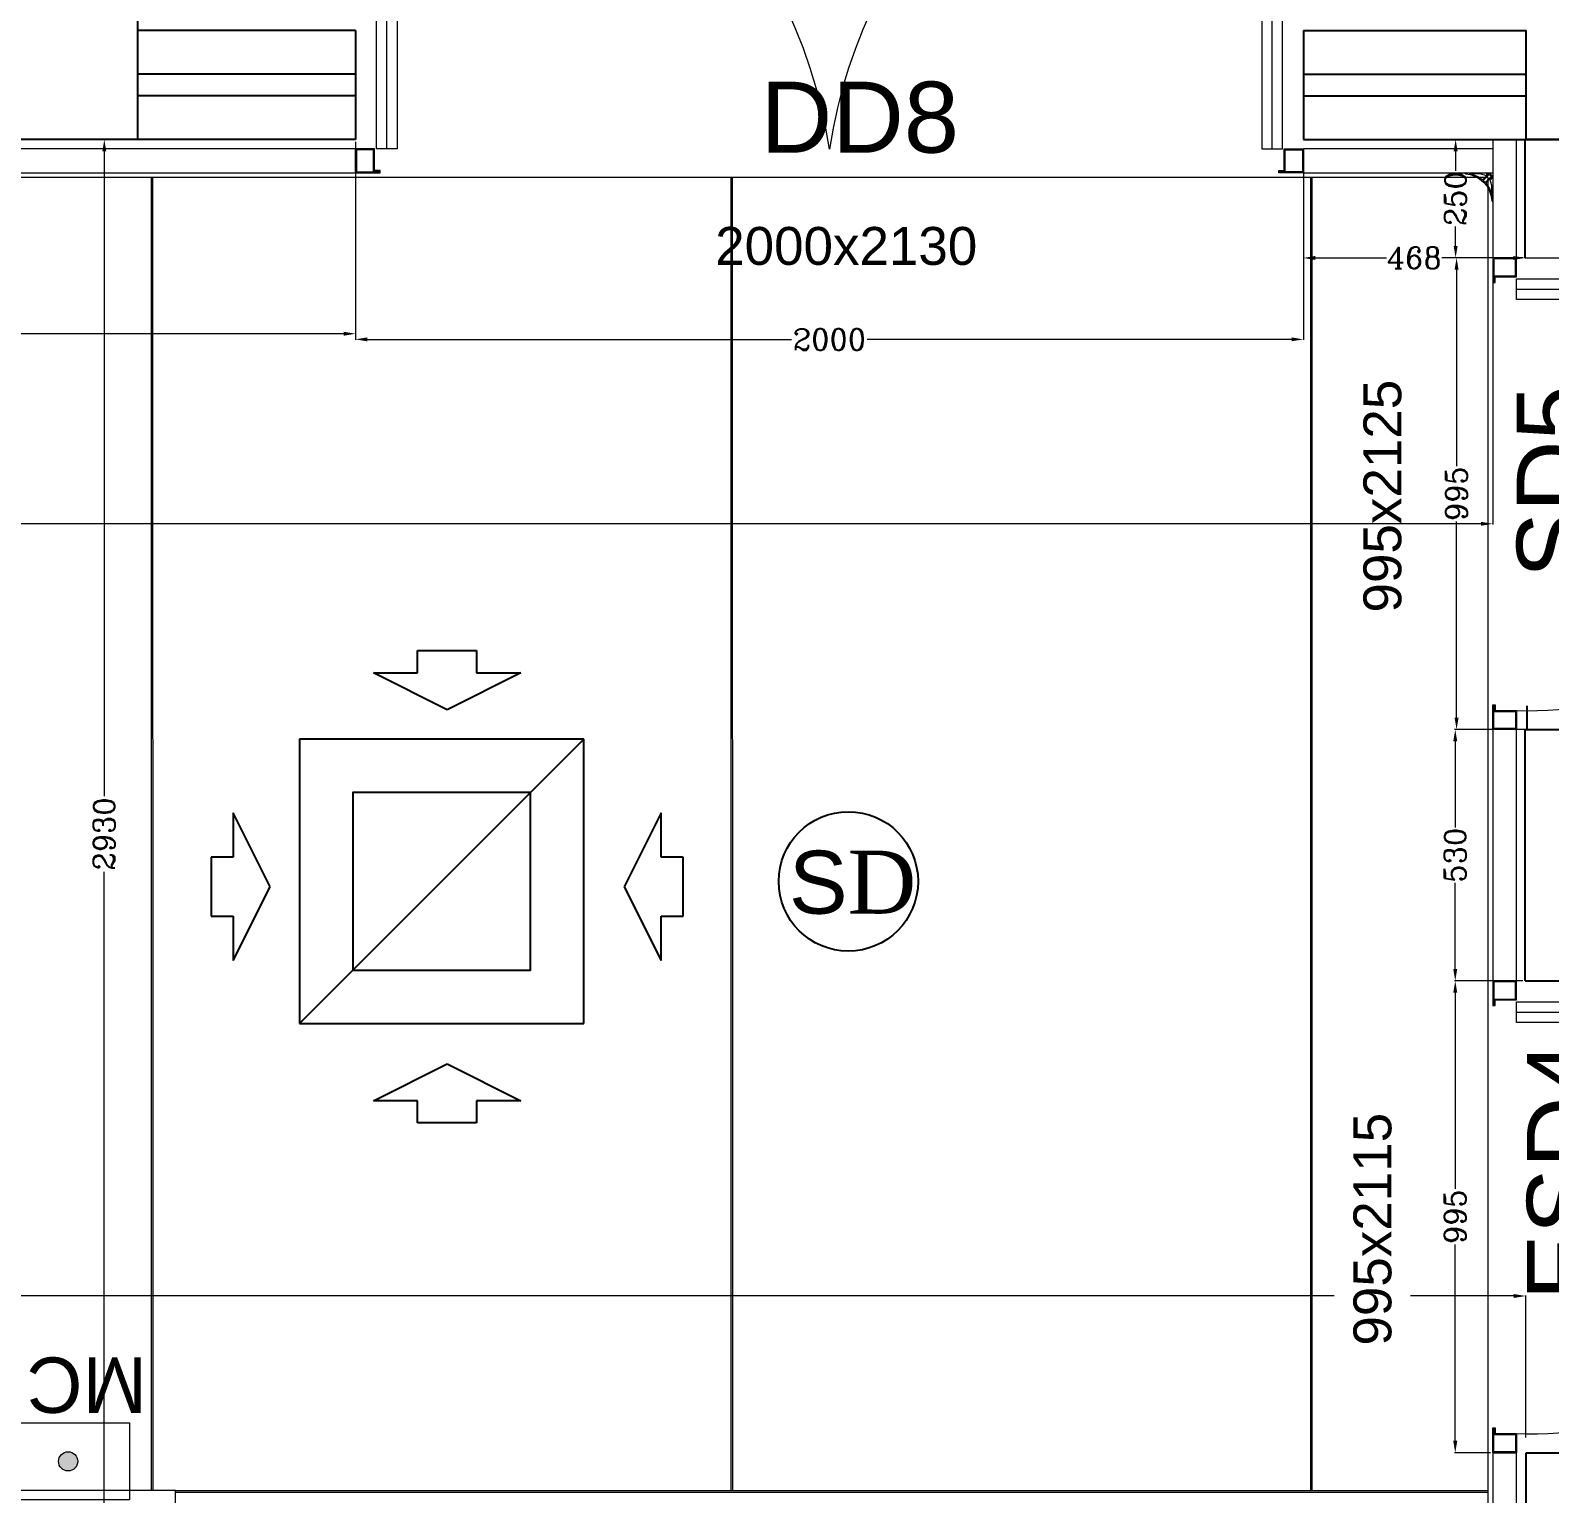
# Model space of a CAD drawing. Extents: x 11369658 to 11598203, y -3946797 to -3787209.
# Drawn here: x 11415906 to 11419112, y -3904253 to -3901166 of the extents above; entities that cross this region are included whole.
import ezdxf

# ---------------------------------------------------------------- set-up
doc = ezdxf.new("R2010")
doc.units = 0
doc.header["$MEASUREMENT"] = 0
doc.header["$PDMODE"] = 35
doc.linetypes.add('CENTER2', pattern=[1.125, 0.75, -0.125, 0.125, -0.125])
doc.layers.get('0').update_dxf_attribs({"linetype": 'CONTINUOUS'})
doc.layers.get('Defpoints').update_dxf_attribs({"color": 251, "linetype": 'CONTINUOUS'})
for name, color, linetype, lineweight in [('0 Room description', 210, 'CONTINUOUS', 5), ('Ahlada 50mm Wall Panel PCGI', 94, 'CONTINUOUS', 5), ('Ahlada Ceiling Panels', 202, 'CONTINUOUS', 5), ('Ahlada Coving', 3, 'CONTINUOUS', 0), ('Dim( Actpl )', 7, 'CONTINUOUS', 5), ('Double Leaf Door', 4, 'CONTINUOUS', 18), ('Double Leaf Door Emergency', 1, 'CONTINUOUS', 18), ('FA-BELOW SMOKE DERECTOR', 1, 'CONTINUOUS', 25), ('FA-MNUAL CALL POINT', 10, 'CONTINUOUS', 20), ('Single Leaf Door', 4, 'CONTINUOUS', 18), ('Title.Text', 3, 'CONTINUOUS', 13)]:
    doc.layers.add(name, color=color, linetype=linetype, lineweight=lineweight)
doc.layers.add('MEP_HVAC_RA_DIFFUSER', color=6, linetype='CONTINUOUS')
doc.layers.add('SECTION', color=251, linetype='CONTINUOUS')
doc.styles.add('PDF Times New Roman', font='times.ttf')
doc.styles.add('ROMANS', font='arial.ttf')
doc.styles.get("Standard").update_dxf_attribs({"font": 'arial.ttf'})
doc.styles.add('sudheer', font='romanc.shx')
doc.dimstyles.new('AEPL1', dxfattribs={"dimtxt": 45, "dimasz": 25, "dimexe": 1.25, "dimexo": 5, "dimtad": 0, "dimdec": 0, "dimtxsty": 'sudheer', "dimcen": 2.5, "dimclrd": 250, "dimclre": 250, "dimclrt": 7, "dimadec": 0, "dimazin": 0, "dimtfac": 1, "dimtdec": 0, "dimtmove": 0, "dimatfit": 3, "dimfxl": 1, "dimlwd": 0, "dimlwe": 0, "dimarcsym": 0})

# ---------------------------------------------------------------- blocks, each defined once
blk = doc.blocks.new('*D63')
at = {"layer": 'Defpoints', "color": 0, "ltscale": 500, "transparency": 16777216}
for p in [(11411562.5, -3901396.4), (11416592.5, -3901396.4), (11416592.5, -3901806.2)]:
    blk.add_point(p, dxfattribs=at)
at = {"layer": 'Dim( Actpl )', "color": 250, "lineweight": 0, "ltscale": 500, "transparency": 16777216}
for p, q in [((11411562.5, -3901401.4), (11411562.5, -3901807.5)), ((11416592.5, -3901401.4), (11416592.5, -3901807.5)), ((11411587.5, -3901806.2), (11413997.6, -3901806.2)), ((11416567.5, -3901806.2), (11414157.4, -3901806.2))]:
    blk.add_line(p, q, dxfattribs=at)
at = {"layer": 'Dim( Actpl )', "color": 250, "ltscale": 500, "transparency": 16777216}
for points in [[(11411587.5, -3901802.1), (11411587.5, -3901810.4), (11411562.5, -3901806.2)], [(11416567.5, -3901810.4), (11416567.5, -3901802.1), (11416592.5, -3901806.2)]]:
    blk.add_solid(points, dxfattribs=at)
at = {"layer": 'Dim( Actpl )', "color": 7, "ltscale": 500, "transparency": 16777216, "insert": (11414077.5, -3901806.2), "char_height": 45, "attachment_point": 5, "style": 'sudheer'}
blk.add_mtext('5030', dxfattribs=at)
blk = doc.blocks.new('*D64')
at = {"layer": 'Defpoints', "color": 0, "ltscale": 500, "transparency": 16777216}
for p in [(11416592.5, -3901396.4), (11418592.5, -3901441.5), (11418592.5, -3901818.1)]:
    blk.add_point(p, dxfattribs=at)
at = {"layer": 'Dim( Actpl )', "color": 250, "lineweight": 0, "ltscale": 500, "transparency": 16777216}
for p, q in [((11416592.5, -3901401.4), (11416592.5, -3901819.3)), ((11418592.5, -3901446.5), (11418592.5, -3901819.3)), ((11416617.5, -3901818.1), (11417512.6, -3901818.1)), ((11418567.5, -3901818.1), (11417672.4, -3901818.1))]:
    blk.add_line(p, q, dxfattribs=at)
at = {"layer": 'Dim( Actpl )', "color": 250, "ltscale": 500, "transparency": 16777216}
for points in [[(11416617.5, -3901813.9), (11416617.5, -3901822.2), (11416592.5, -3901818.1)], [(11418567.5, -3901822.2), (11418567.5, -3901813.9), (11418592.5, -3901818.1)]]:
    blk.add_solid(points, dxfattribs=at)
at = {"layer": 'Dim( Actpl )', "color": 7, "ltscale": 500, "transparency": 16777216, "insert": (11417592.5, -3901818.1), "char_height": 45, "attachment_point": 5, "style": 'sudheer'}
blk.add_mtext('2000', dxfattribs=at)
blk = doc.blocks.new('*D69')
at = {"layer": 'Defpoints', "color": 0, "ltscale": 500, "transparency": 16777216}
for p in [(11418921.3, -3903171.1), (11418913, -3904166.4), (11418992.3, -3904166.4)]:
    blk.add_point(p, dxfattribs=at)
at = {"layer": 'Dim( Actpl )', "color": 250, "lineweight": 0, "ltscale": 500, "transparency": 16777216}
for p, q in [((11418916.3, -3903171.1), (11418911.7, -3903171.1)), ((11418913, -3903196.1), (11418913, -3903610.2)), ((11418913, -3904141.4), (11418913, -3903727.2)), ((11418987.3, -3904166.4), (11418911.7, -3904166.4))]:
    blk.add_line(p, q, dxfattribs=at)
at = {"layer": 'Dim( Actpl )', "color": 250, "ltscale": 500, "transparency": 16777216}
for points in [[(11418917.2, -3903196.1), (11418908.8, -3903196.1), (11418913, -3903171.1)], [(11418908.8, -3904141.4), (11418917.2, -3904141.4), (11418913, -3904166.4)]]:
    blk.add_solid(points, dxfattribs=at)
at = {"layer": 'Dim( Actpl )', "color": 7, "ltscale": 500, "transparency": 16777216, "insert": (11418913, -3903668.7), "char_height": 45, "attachment_point": 5, "rotation": 90, "style": 'sudheer'}
blk.add_mtext('995', dxfattribs=at)
blk = doc.blocks.new('*D70')
at = {"layer": 'Defpoints', "color": 0, "ltscale": 500, "transparency": 16777216}
for p in [(11418915.8, -3901646.3), (11419060.6, -3901646.3), (11419060.6, -3902641.1)]:
    blk.add_point(p, dxfattribs=at)
at = {"layer": 'Dim( Actpl )', "color": 250, "lineweight": 0, "ltscale": 500, "transparency": 16777216}
for p, q in [((11419055.6, -3901646.3), (11418914.5, -3901646.3)), ((11418915.8, -3901671.3), (11418915.8, -3902085.2)), ((11418915.8, -3902616.1), (11418915.8, -3902202.2)), ((11419055.6, -3902641.1), (11418914.5, -3902641.1))]:
    blk.add_line(p, q, dxfattribs=at)
at = {"layer": 'Dim( Actpl )', "color": 250, "ltscale": 500, "transparency": 16777216}
for points in [[(11418920, -3901671.3), (11418911.6, -3901671.3), (11418915.8, -3901646.3)], [(11418911.6, -3902616.1), (11418920, -3902616.1), (11418915.8, -3902641.1)]]:
    blk.add_solid(points, dxfattribs=at)
at = {"layer": 'Dim( Actpl )', "color": 7, "ltscale": 500, "transparency": 16777216, "insert": (11418915.8, -3902143.7), "char_height": 45, "attachment_point": 5, "rotation": 90, "style": 'sudheer'}
blk.add_mtext('995', dxfattribs=at)
blk = doc.blocks.new('*D71')
at = {"layer": 'Defpoints', "color": 0, "ltscale": 500, "transparency": 16777216}
for p in [(11418913, -3902641.1), (11419064.7, -3902641.1), (11419060.6, -3903171.1)]:
    blk.add_point(p, dxfattribs=at)
at = {"layer": 'Dim( Actpl )', "color": 250, "lineweight": 0, "ltscale": 500, "transparency": 16777216}
for p, q in [((11419059.7, -3902641.1), (11418911.7, -3902641.1)), ((11418913, -3902666.1), (11418913, -3902847.6)), ((11418913, -3903146.1), (11418913, -3902964.6)), ((11419055.6, -3903171.1), (11418911.7, -3903171.1))]:
    blk.add_line(p, q, dxfattribs=at)
at = {"layer": 'Dim( Actpl )', "color": 250, "ltscale": 500, "transparency": 16777216}
for points in [[(11418917.2, -3902666.1), (11418908.8, -3902666.1), (11418913, -3902641.1)], [(11418908.8, -3903146.1), (11418917.2, -3903146.1), (11418913, -3903171.1)]]:
    blk.add_solid(points, dxfattribs=at)
at = {"layer": 'Dim( Actpl )', "color": 7, "ltscale": 500, "transparency": 16777216, "insert": (11418913, -3902906.1), "char_height": 45, "attachment_point": 5, "rotation": 90, "style": 'sudheer'}
blk.add_mtext('530', dxfattribs=at)
blk = doc.blocks.new('*D72')
at = {"layer": 'Defpoints', "color": 0, "ltscale": 500, "transparency": 16777216}
for p in [(11418592.5, -3901466.5), (11419060.6, -3901466.5), (11419060.6, -3901646.3)]:
    blk.add_point(p, dxfattribs=at)
at = {"layer": 'Dim( Actpl )', "color": 250, "lineweight": 0, "ltscale": 500, "transparency": 16777216}
for p, q in [((11418592.5, -3901471.5), (11418592.5, -3901647.6)), ((11419060.6, -3901471.5), (11419060.6, -3901647.6)), ((11418617.5, -3901646.3), (11418768, -3901646.3)), ((11419035.6, -3901646.3), (11418885, -3901646.3))]:
    blk.add_line(p, q, dxfattribs=at)
at = {"layer": 'Dim( Actpl )', "color": 250, "ltscale": 500, "transparency": 16777216}
for points in [[(11418617.5, -3901642.2), (11418617.5, -3901650.5), (11418592.5, -3901646.3)], [(11419035.6, -3901650.5), (11419035.6, -3901642.2), (11419060.6, -3901646.3)]]:
    blk.add_solid(points, dxfattribs=at)
at = {"layer": 'Dim( Actpl )', "color": 7, "ltscale": 500, "transparency": 16777216, "insert": (11418826.5, -3901646.3), "char_height": 45, "attachment_point": 5, "style": 'sudheer'}
blk.add_mtext('468', dxfattribs=at)
blk = doc.blocks.new('*D73')
at = {"layer": 'Defpoints', "color": 0, "ltscale": 500, "transparency": 16777216}
for p in [(11412187.9, -3903835.9), (11419061.6, -3904139.4), (11412187.9, -3904326.4)]:
    blk.add_point(p, dxfattribs=at)
at = {"layer": 'Dim( Actpl )', "color": 250, "lineweight": 0, "ltscale": 500, "transparency": 16777216}
for p, q in [((11412187.9, -3904321.4), (11412187.9, -3903834.6)), ((11412212.9, -3903835.9), (11415543.7, -3903835.9)), ((11419036.6, -3903835.9), (11415705.7, -3903835.9)), ((11419061.6, -3904134.4), (11419061.6, -3903834.6))]:
    blk.add_line(p, q, dxfattribs=at)
at = {"layer": 'Dim( Actpl )', "color": 250, "ltscale": 500, "transparency": 16777216}
for points in [[(11412212.9, -3903831.7), (11412212.9, -3903840), (11412187.9, -3903835.9)], [(11419036.6, -3903840), (11419036.6, -3903831.7), (11419061.6, -3903835.9)]]:
    blk.add_solid(points, dxfattribs=at)
at = {"layer": 'Dim( Actpl )', "color": 7, "ltscale": 500, "transparency": 16777216, "insert": (11415624.7, -3903835.9), "char_height": 45, "attachment_point": 5, "style": 'sudheer'}
blk.add_mtext('6874', dxfattribs=at)
blk = doc.blocks.new('1000x2100x50')
at = {"layer": 'Single Leaf Door'}
for points in [[(116395.2, -8788.4), (116400.2, -8788.4), (116400.2, -8491.9), (116395.2, -8491.9)], [(116438.9, -8491.9), (116433.9, -8491.9), (116433.9, -8788.4), (116438.9, -8788.4)]]:
    blk.add_hatch(color=6, dxfattribs=at).paths.add_polyline_path(points)
at = {"layer": 'Single Leaf Door', "color": 8}
for p, q in [((116395.2, -9027.3), (116395.2, -8123.1)), ((116395.2, -8123.1), (116438.9, -8123.1)), ((116417, -8491.9), (116417, -8123.1)), ((116438.9, -8123.1), (116438.9, -9027.3)), ((116380.8, -8180.6), (116380.8, -8198.6)), ((116395.2, -8178.7), (116382.8, -8178.7)), ((116382.8, -8200.6), (116395.2, -8200.6)), ((116395.2, -8178.7), (116395.2, -8200.6)), ((116417, -9027.3), (116417, -8788.4)), ((116351, -9027.3), (116351, -9077.3)), ((116391.2, -9027.3), (116351, -9027.3)), ((116353, -9029.3), (116353, -9075.4)), ((116389.2, -9029.3), (116353, -9029.3)), ((116389.2, -9074.4), (116389.2, -9029.3)), ((116391.2, -9072.4), (116391.2, -9027.3)), ((116438.9, -9027.3), (116395.2, -9027.3)), ((117305.9, -9072.4), (117305.9, -9027.3)), ((117305.9, -9027.3), (117346, -9027.3)), ((117307.8, -9074.4), (117307.8, -9029.3)), ((117307.8, -9029.3), (117344.1, -9029.3)), ((117344.1, -9029.3), (117344.1, -9075.4)), ((117346, -9027.3), (117346, -9077.3)), ((116351, -9077.3), (116391.2, -9077.3)), ((116353, -9075.4), (116391.2, -9075.4)), ((116401.1, -9074.4), (116389.2, -9074.4)), ((116403.1, -9072.4), (116391.2, -9072.4)), ((116391.2, -9075.4), (116401.1, -9075.4)), ((116391.2, -9077.3), (116403.1, -9077.3)), ((116401.1, -9075.4), (116401.1, -9074.4)), ((116403.1, -9077.3), (116403.1, -9072.4)), ((117294, -9072.4), (117305.9, -9072.4)), ((117294, -9077.3), (117294, -9072.4)), ((117305.9, -9077.3), (117294, -9077.3)), ((117295.9, -9074.4), (117307.8, -9074.4)), ((117295.9, -9075.4), (117295.9, -9074.4)), ((117305.9, -9075.4), (117295.9, -9075.4)), ((117344.1, -9075.4), (117305.9, -9075.4)), ((117346, -9077.3), (117305.9, -9077.3))]:
    blk.add_line(p, q, dxfattribs=at)
at = {"layer": 'Single Leaf Door', "color": 6}
for p, q in [((116438.9, -8491.9), (116395.2, -8491.9)), ((116395.2, -8491.9), (116395.2, -8788.4)), ((116400.2, -8788.4), (116400.2, -8491.9)), ((116433.9, -8788.4), (116433.9, -8491.9)), ((116438.9, -8788.4), (116438.9, -8491.9)), ((116395.2, -8788.4), (116438.9, -8788.4))]:
    blk.add_line(p, q, dxfattribs=at)
at = {"layer": 'Single Leaf Door', "color": 6, "ltscale": 100}
blk.add_line((116433.9, -8491.9), (116433.9, -8788.4), dxfattribs=at)
at = {"layer": 'Single Leaf Door', "color": 6}
for points in [[(116395.2, -8491.9), (116395.2, -8788.4), (116400.2, -8788.4), (116400.2, -8491.9), (116395.2, -8491.9)], [(116438.9, -8491.9), (116438.9, -8788.4), (116433.9, -8788.4), (116433.9, -8491.9), (116438.9, -8491.9)]]:
    blk.add_lwpolyline(points, dxfattribs=at)
at = {"layer": 'Single Leaf Door', "ltscale": 5000}
blk.add_lwpolyline([(116395.2, -8491.9), (116395.2, -8788.4), (116400.2, -8788.4), (116400.2, -8491.9), (116395.2, -8491.9)], dxfattribs=at)
at = {"layer": 'Single Leaf Door', "color": 8}
for centre, radius, start, end in [((116426.9, -9002.4), 879.4, 358.3734, 89.2183), ((116380.8, -8189.6), 3.72, 90, 270), ((116382.8, -8180.6), 1.98, 90, 180), ((116382.8, -8198.6), 1.98, 180, 270)]:
    blk.add_arc(centre, radius, start, end, dxfattribs=at)
blk = doc.blocks.new('2000x2100x50 DD')
at = {"layer": 'Double Leaf Door'}
for points in [[(-17392.4, -46037.1), (-17387.4, -46037.1), (-17387.4, -45740.6), (-17392.4, -45740.6)], [(-17348.7, -45740.6), (-17353.7, -45740.6), (-17353.7, -46037.1), (-17348.7, -46037.1)], [(-15524.3, -45740.6), (-15519.4, -45740.6), (-15519.4, -46037.1), (-15524.3, -46037.1)], [(-15480.7, -46037.1), (-15485.6, -46037.1), (-15485.6, -45740.6), (-15480.7, -45740.6)]]:
    blk.add_hatch(color=6, dxfattribs=at).paths.add_polyline_path(points)
at = {"layer": 'Double Leaf Door', "color": 6}
for p, q in [((-17348.7, -45740.6), (-17392.4, -45740.6)), ((-17387.4, -46037.1), (-17387.4, -45740.6)), ((-17353.7, -46037.1), (-17353.7, -45740.6)), ((-15524.3, -46037.1), (-15524.3, -45740.6)), ((-15524.3, -45740.6), (-15480.7, -45740.6)), ((-15519.4, -46037.1), (-15519.4, -45740.6)), ((-15485.6, -46037.1), (-15485.6, -45740.6)), ((-15480.7, -45740.6), (-15480.7, -46037.1)), ((-17392.4, -46037.1), (-17348.7, -46037.1)), ((-15480.7, -46037.1), (-15524.3, -46037.1))]:
    blk.add_line(p, q, dxfattribs=at)
at = {"layer": 'Double Leaf Door', "color": 6, "ltscale": 100}
for p, q in [((-17353.7, -45740.6), (-17353.7, -46037.1)), ((-15519.4, -45740.6), (-15519.4, -46037.1))]:
    blk.add_line(p, q, dxfattribs=at)
at = {"layer": 'Double Leaf Door', "color": 8}
for p, q in [((-17436.5, -46326), (-17436.5, -46376)), ((-17396.4, -46326), (-17436.5, -46326)), ((-17434.6, -46328), (-17434.6, -46374.1)), ((-17398.3, -46328), (-17434.6, -46328)), ((-17398.3, -46373.1), (-17398.3, -46328)), ((-17396.4, -46371.1), (-17396.4, -46326)), ((-15476.7, -46371.1), (-15476.7, -46326)), ((-15476.7, -46326), (-15436.5, -46326)), ((-15474.7, -46373.1), (-15474.7, -46328)), ((-15474.7, -46328), (-15438.5, -46328)), ((-15438.5, -46328), (-15438.5, -46374.1)), ((-15436.5, -46326), (-15436.5, -46376)), ((-17436.5, -46376), (-17396.4, -46376)), ((-17434.6, -46374.1), (-17396.4, -46374.1)), ((-17386.4, -46373.1), (-17398.3, -46373.1)), ((-17384.4, -46371.1), (-17396.4, -46371.1)), ((-17396.4, -46374.1), (-17386.4, -46374.1)), ((-17396.4, -46376), (-17384.4, -46376)), ((-17386.4, -46374.1), (-17386.4, -46373.1)), ((-17384.4, -46376), (-17384.4, -46371.1)), ((-15488.6, -46376), (-15488.6, -46371.1)), ((-15488.6, -46371.1), (-15476.7, -46371.1)), ((-15476.7, -46376), (-15488.6, -46376)), ((-15486.6, -46374.1), (-15486.6, -46373.1)), ((-15486.6, -46373.1), (-15474.7, -46373.1)), ((-15476.7, -46374.1), (-15486.6, -46374.1)), ((-15438.5, -46374.1), (-15476.7, -46374.1)), ((-15436.5, -46376), (-15476.7, -46376))]:
    blk.add_line(p, q, dxfattribs=at)
at = {"layer": 'Double Leaf Door', "color": 6}
for points in [[(-17392.4, -45740.6), (-17392.4, -46037.1), (-17387.4, -46037.1), (-17387.4, -45740.6), (-17392.4, -45740.6)], [(-17348.7, -45740.6), (-17348.7, -46037.1), (-17353.7, -46037.1), (-17353.7, -45740.6), (-17348.7, -45740.6)], [(-15524.3, -45740.6), (-15524.3, -46037.1), (-15519.4, -46037.1), (-15519.4, -45740.6), (-15524.3, -45740.6)], [(-15480.7, -45740.6), (-15480.7, -46037.1), (-15485.6, -46037.1), (-15485.6, -45740.6), (-15480.7, -45740.6)]]:
    blk.add_lwpolyline(points, dxfattribs=at)
at = {"layer": 'Double Leaf Door', "ltscale": 5000}
for points in [[(-17392.4, -45740.6), (-17392.4, -46037.1), (-17387.4, -46037.1), (-17387.4, -45740.6), (-17392.4, -45740.6)], [(-15480.7, -45740.6), (-15480.7, -46037.1), (-15485.6, -46037.1), (-15485.6, -45740.6), (-15480.7, -45740.6)]]:
    blk.add_lwpolyline(points, dxfattribs=at)
at = {"layer": 'Double Leaf Door', "color": 8}
for centre, start, end in [((-17502.4, -46489.1), 8.6971, 81.8047), ((-15370.6, -46489.1), 98.1953, 171.3029)]:
    blk.add_arc(centre, 1078.3, start, end, dxfattribs=at)
at = {"layer": 'Double Leaf Door Emergency', "color": 8}
for p, q in [((-17392.4, -46326), (-17392.4, -45421.8)), ((-17392.4, -45421.8), (-17348.7, -45421.8)), ((-17370.6, -45740.6), (-17370.6, -45421.8)), ((-17348.7, -45421.8), (-17348.7, -46326)), ((-15480.7, -45421.8), (-15524.3, -45421.8)), ((-15524.3, -45421.8), (-15524.3, -46326)), ((-15502.5, -45740.6), (-15502.5, -45421.8)), ((-15480.7, -46326), (-15480.7, -45421.8)), ((-17406.8, -45479.3), (-17406.8, -45497.3)), ((-17392.4, -45477.4), (-17404.8, -45477.4)), ((-17392.4, -45477.4), (-17392.4, -45499.3)), ((-15480.7, -45477.4), (-15468.3, -45477.4)), ((-15480.7, -45477.4), (-15480.7, -45499.3)), ((-15466.3, -45479.3), (-15466.3, -45497.3)), ((-17404.8, -45499.3), (-17392.4, -45499.3)), ((-15468.3, -45499.3), (-15480.7, -45499.3)), ((-17370.6, -46326), (-17370.6, -46037.1)), ((-15502.5, -46326), (-15502.5, -46037.1)), ((-17348.7, -46326), (-17392.4, -46326)), ((-15524.3, -46326), (-15480.7, -46326))]:
    blk.add_line(p, q, dxfattribs=at)
at = {"layer": 'Double Leaf Door Emergency'}
for p, q in [((-17392.4, -45740.6), (-17392.4, -46037.1)), ((-17348.7, -46037.1), (-17348.7, -45740.6))]:
    blk.add_line(p, q, dxfattribs=at)
at = {"layer": 'Double Leaf Door Emergency', "color": 8}
for centre, radius, start, end in [((-17406.8, -45488.3), 3.72, 90, 270), ((-17404.8, -45479.3), 1.98, 90, 180), ((-15468.3, -45479.3), 1.98, 0, 90), ((-15466.3, -45488.3), 3.72, 270, 90), ((-17404.8, -45497.3), 1.98, 180, 270), ((-15468.3, -45497.3), 1.98, 270, 0)]:
    blk.add_arc(centre, radius, start, end, dxfattribs=at)
blk = doc.blocks.new('A010004 Mezz.F. Layout Plan$0$b & c')
at = {"layer": 'Ahlada Coving', "color": 3}
for p, q in [((-4.1, 40.9), (-5.7, 42.5)), ((-2.7, 7.8), (-3.7, 7.8)), ((-3.7, 7.8), (-2.7, 6)), ((4.9, 15.3), (-2.7, 7.8)), ((-2.7, 6), (5.7, 14.4)), ((8.7, 11.4), (0.3, 3)), ((0.3, 3), (2.1, 2)), ((2.1, 3), (9.7, 10.6)), ((2.1, 2), (2.1, 3)), ((36.9, 0), (35.3, 1.6))]:
    blk.add_line(p, q, dxfattribs=at)
blk.add_lwpolyline([(-5.7, 30.7), (-5.7, 5.7), (0, 0), (25, 0), (22.8, 1.5), (13.2, 1.5), (3.6, 4.5), (3.6, 1.5), (0.6, 1.5), (-4.2, 6.3), (-4.2, 9.3), (-1.2, 9.3), (-4.2, 18.9), (-4.2, 28.4), (-5.7, 30.7)], dxfattribs=at)
for radius, start, end in [(44, 181.9548, 220.5976), (42.5, 184.1661, 265.906), (44, 222.2286, 227.7746), (44, 229.4056, 268.1119)]:
    blk.add_arc((38.3, 44), radius, start, end, dxfattribs=at)
blk = doc.blocks.new('*D95')
at = {"layer": 'Defpoints', "color": 0, "ltscale": 500, "transparency": 16777216}
for p in [(11418913.8, -3901396.4), (11419042.3, -3901396.4), (11419042.3, -3901646.1)]:
    blk.add_point(p, dxfattribs=at)
at = {"layer": 'Dim( Actpl )', "color": 250, "lineweight": 0, "ltscale": 500, "transparency": 16777216}
for p, q in [((11419037.3, -3901396.4), (11418912.6, -3901396.4)), ((11418913.8, -3901421.4), (11418913.8, -3901462.7)), ((11418913.8, -3901621.1), (11418913.8, -3901579.7)), ((11419037.3, -3901646.1), (11418912.6, -3901646.1))]:
    blk.add_line(p, q, dxfattribs=at)
at = {"layer": 'Dim( Actpl )', "color": 250, "ltscale": 500, "transparency": 16777216}
for points in [[(11418918, -3901421.4), (11418909.7, -3901421.4), (11418913.8, -3901396.4)], [(11418909.7, -3901621.1), (11418918, -3901621.1), (11418913.8, -3901646.1)]]:
    blk.add_solid(points, dxfattribs=at)
at = {"layer": 'Dim( Actpl )', "color": 7, "ltscale": 500, "transparency": 16777216, "insert": (11418913.8, -3901521.2), "char_height": 45, "attachment_point": 5, "rotation": 90, "style": 'sudheer'}
blk.add_mtext('250', dxfattribs=at)
blk = doc.blocks.new('*D96')
at = {"layer": 'Defpoints', "color": 0, "ltscale": 500, "transparency": 16777216}
for p in [(11416269.3, -3901396.4), (11416062.4, -3904326.4), (11416087.7, -3904326.4)]:
    blk.add_point(p, dxfattribs=at)
at = {"layer": 'Dim( Actpl )', "color": 250, "lineweight": 0, "ltscale": 500, "transparency": 16777216}
for p, q in [((11416264.3, -3901396.4), (11416061.1, -3901396.4)), ((11416062.4, -3901421.4), (11416062.4, -3902781.5)), ((11416062.4, -3904301.4), (11416062.4, -3902941.3)), ((11416082.7, -3904326.4), (11416061.1, -3904326.4))]:
    blk.add_line(p, q, dxfattribs=at)
at = {"layer": 'Dim( Actpl )', "color": 250, "ltscale": 500, "transparency": 16777216}
for points in [[(11416066.5, -3901421.4), (11416058.2, -3901421.4), (11416062.4, -3901396.4)], [(11416058.2, -3904301.4), (11416066.5, -3904301.4), (11416062.4, -3904326.4)]]:
    blk.add_solid(points, dxfattribs=at)
at = {"layer": 'Dim( Actpl )', "color": 7, "ltscale": 500, "transparency": 16777216, "insert": (11416062.4, -3902861.4), "char_height": 45, "attachment_point": 5, "rotation": 90, "style": 'sudheer'}
blk.add_mtext('2930', dxfattribs=at)
blk = doc.blocks.new('*D97')
at = {"layer": 'Defpoints', "color": 0, "ltscale": 500, "transparency": 16777216}
for p in [(11418992.3, -3901569.5), (11399032.4, -3901736.4), (11418992.3, -3902207.1)]:
    blk.add_point(p, dxfattribs=at)
at = {"layer": 'Dim( Actpl )', "color": 250, "lineweight": 0, "ltscale": 500, "transparency": 16777216}
for p, q in [((11418992.3, -3901574.5), (11418992.3, -3902208.3)), ((11399032.4, -3901741.4), (11399032.4, -3902208.3)), ((11399057.4, -3902207.1), (11408915.3, -3902207.1)), ((11418967.3, -3902207.1), (11409109.4, -3902207.1))]:
    blk.add_line(p, q, dxfattribs=at)
at = {"layer": 'Dim( Actpl )', "color": 250, "ltscale": 500, "transparency": 16777216}
for points in [[(11399057.4, -3902202.9), (11399057.4, -3902211.2), (11399032.4, -3902207.1)], [(11418967.3, -3902211.2), (11418967.3, -3902202.9), (11418992.3, -3902207.1)]]:
    blk.add_solid(points, dxfattribs=at)
at = {"layer": 'Dim( Actpl )', "color": 7, "ltscale": 500, "transparency": 16777216, "insert": (11409012.4, -3902207.1), "char_height": 45, "attachment_point": 5, "style": 'sudheer'}
blk.add_mtext('19960', dxfattribs=at)
blk = doc.blocks.new('SMOKE DETECTOR')
at = {"layer": 'FA-BELOW SMOKE DERECTOR', "color": 7}
blk.add_circle((931028.7, -118293.9), 350, dxfattribs=at)
at = {"layer": 'FA-BELOW SMOKE DERECTOR', "insert": (930730.1, -118460.6), "char_height": 316.244, "attachment_point": 7, "style": 'PDF Times New Roman'}
blk.add_mtext('{\\fArial|b0|i0|c0|p34;S}D', dxfattribs=at)
blk = doc.blocks.new('MCP')
at = {"layer": 'FA-MNUAL CALL POINT'}
h = blk.add_hatch(color=256, dxfattribs=at)
h.set_gradient(color1=(255, 0, 0), color2=(255, 39, 39), centered=1, one_color=1, tint=0.57958)
h.paths.add_polyline_path([(417503.5, 744463.8, 1), (417477.5, 744463.8, 1)])
blk.add_lwpolyline([(417407.5, 744516), (417573.5, 744516), (417573.5, 744411.5), (417407.5, 744411.5)], close=True, dxfattribs=at)
blk.add_circle((417490.5, 744463.8), 13, dxfattribs=at)
at = {"layer": 'FA-MNUAL CALL POINT', "insert": (417500.1, 744322), "char_height": 75, "width": 244.762, "attachment_point": 8}
blk.add_mtext('MCP', dxfattribs=at)
blk = doc.blocks.new('RA_DIFFUSER_600X600 MM')
at = {"layer": 'MEP_HVAC_RA_DIFFUSER', "color": 6}
for p, q in [((11906563.2, -3793381.3), (11906687.7, -3793381.3)), ((11906563.2, -3793427.9), (11906563.2, -3793381.3)), ((11906687.7, -3793381.3), (11906687.7, -3793427.9)), ((11906469.9, -3793427.9), (11906563.2, -3793427.9)), ((11906625.5, -3793505.8), (11906469.9, -3793427.9)), ((11906781.1, -3793427.9), (11906625.5, -3793505.8)), ((11906687.7, -3793427.9), (11906781.1, -3793427.9)), ((11906314.2, -3794168), (11906914.2, -3793568)), ((11906314.2, -3793568), (11906314.2, -3794168)), ((11906914.2, -3793568), (11906314.2, -3793568)), ((11906914.2, -3794168), (11906914.2, -3793568)), ((11906174.2, -3793723.6), (11906174.2, -3793817)), ((11906252, -3793879.3), (11906174.2, -3793723.6)), ((11907076.8, -3793723.6), (11906999, -3793879.3)), ((11907076.8, -3793817), (11907076.8, -3793723.6)), ((11906127.5, -3793817), (11906127.5, -3793941.5)), ((11906174.2, -3793817), (11906127.5, -3793817)), ((11907123.5, -3793817), (11907076.8, -3793817)), ((11907123.5, -3793941.5), (11907123.5, -3793817)), ((11906174.2, -3794034.9), (11906252, -3793879.3)), ((11906999, -3793879.3), (11907076.8, -3794034.9)), ((11906127.5, -3793941.5), (11906174.2, -3793941.5)), ((11906174.2, -3793941.5), (11906174.2, -3794034.9)), ((11907076.8, -3793941.5), (11907123.5, -3793941.5)), ((11907076.8, -3794034.9), (11907076.8, -3793941.5)), ((11906314.2, -3794168), (11906914.2, -3794168)), ((11906469.9, -3794330.6), (11906625.5, -3794252.8)), ((11906625.5, -3794252.8), (11906781.1, -3794330.6)), ((11906563.2, -3794330.6), (11906469.9, -3794330.6)), ((11906563.2, -3794377.3), (11906563.2, -3794330.6)), ((11906687.7, -3794330.6), (11906687.7, -3794377.3)), ((11906781.1, -3794330.6), (11906687.7, -3794330.6)), ((11906687.7, -3794377.3), (11906563.2, -3794377.3))]:
    blk.add_line(p, q, dxfattribs=at)
blk.add_lwpolyline([(11906426.7, -3794055.5), (11906801.7, -3794055.5), (11906801.7, -3793680.5), (11906426.7, -3793680.5)], close=True, dxfattribs=at)

msp = doc.modelspace()

# ---------------------------------------------------------------- linework, layer by layer
at = {"color": 8, "lineweight": 25, "ltscale": 500}
for p, q in [((11416132.5, -3899796.4), (11416132.5, -3901396.4)), ((11416132.5, -3901396.4), (11415232.5, -3901396.4)), ((11419060.6, -3903171.1), (11419060.6, -3902641.1)), ((11419060.6, -3902641.1), (11419260.6, -3902641.1)), ((11419060.6, -3903171.1), (11419260.6, -3903171.1)), ((11419062.5, -3905304.6), (11419062.5, -3904166.4)), ((11419062.5, -3904166.4), (11419362.5, -3904166.4))]:
    msp.add_line(p, q, dxfattribs=at)
at = {"color": 8, "lineweight": 25}
for p, q in [((11416592.5, -3901166.4), (11416132.5, -3901166.4)), ((11416592.5, -3901166.4), (11416592.5, -3901396.4)), ((11418592.5, -3901166.4), (11419062.5, -3901166.4)), ((11418592.5, -3901166.4), (11418592.5, -3901396.4)), ((11419062.5, -3901396.4), (11419062.5, -3901166.4)), ((11416592.5, -3901258.4), (11416132.5, -3901258.4)), ((11418592.5, -3901258.4), (11419062.5, -3901258.4)), ((11416592.5, -3901304.4), (11416132.5, -3901304.4)), ((11418592.5, -3901304.4), (11419062.5, -3901304.4)), ((11416132.5, -3901396.4), (11415932.5, -3901396.4)), ((11416592.5, -3901396.4), (11416132.5, -3901396.4)), ((11418592.5, -3901396.4), (11419062.5, -3901396.4)), ((11419062.5, -3901396.4), (11419177.5, -3901396.4)), ((11420110.7, -3901396.4), (11419062.5, -3901396.4))]:
    msp.add_line(p, q, dxfattribs=at)
at = {"layer": 'Ahlada 50mm Wall Panel PCGI'}
for p, q in [((11418992.3, -3901396.4), (11418992.3, -3901646.3)), ((11419042.5, -3901646.3), (11419042.5, -3901396.4)), ((11416592.5, -3901416.4), (11411562.5, -3901416.4)), ((11416592.5, -3901466.5), (11416592.5, -3901416.4)), ((11418592.5, -3901416.4), (11418592.5, -3901466.5)), ((11418992.3, -3901416.4), (11418592.5, -3901416.4)), ((11411562.5, -3901466.5), (11416592.5, -3901466.5)), ((11418592.5, -3901466.5), (11418992.3, -3901466.5)), ((11418992.3, -3902641.1), (11418992.3, -3903171.4)), ((11419042.5, -3903171.4), (11419042.5, -3902641.1)), ((11418992.3, -3903171.4), (11419042.5, -3903171.4)), ((11418992.3, -3904166.4), (11419042.5, -3904166.4)), ((11418992.3, -3904166.4), (11418992.3, -3910376.3)), ((11419042.5, -3910376.3), (11419042.5, -3904166.4))]:
    msp.add_line(p, q, dxfattribs=at)
at = {"layer": 'Ahlada Ceiling Panels'}
for p, q in [((11418982.3, -3901476.4), (11399042.4, -3901476.4)), ((11418982.3, -3910296.1), (11418982.3, -3901476.4)), ((11416212.6, -3904246.4), (11399042.6, -3904246.4)), ((11416212.6, -3910296.1), (11416212.6, -3904246.4)), ((11416212.6, -3904246.4), (11418982.3, -3904246.4)), ((11416212.6, -3904249.4), (11418982.3, -3904249.4))]:
    msp.add_line(p, q, dxfattribs=at)
for points in [[(11416161.4, -3901476.4), (11416161.6, -3903846.4), (11416161.6, -3904246.4)], [(11416164.4, -3901476.4), (11416164.6, -3903846.4), (11416164.6, -3904246.4)], [(11418607.4, -3901476.4), (11418607.6, -3903846.4), (11418607.6, -3904246.4)], [(11418610.4, -3901476.4), (11418610.6, -3903846.4), (11418610.6, -3904246.4)]]:
    msp.add_lwpolyline(points, dxfattribs=at)
at = {"layer": 'Dim( Actpl )', "ltscale": 500}
for p, q in [((11419060.6, -3901646.3), (11419260.6, -3901646.3)), ((11419050.3, -3902641.1), (11418979.6, -3902641.1))]:
    msp.add_line(p, q, dxfattribs=at)
at = {"layer": 'SECTION', "ltscale": 500}
for p, q in [((11419060.6, -3901646.3), (11419060.6, -3901396.4)), ((11419064.7, -3902641.1), (11419064.7, -3902591.1)), ((11419064.7, -3902641.1), (11419064.7, -3902591.1)), ((11419064.7, -3902641.1), (11419164.7, -3902641.1))]:
    msp.add_line(p, q, dxfattribs=at)

# ---------------------------------------------------------------- block references
at = {"layer": 'Ahlada Coving', "color": 7, "ltscale": 500, "xscale": -1.418185559101401, "yscale": 1.418185559101401, "zscale": 1.418185559101401, "rotation": 89.99999998683712}
msp.add_blockref('A010004 Mezz.F. Layout Plan$0$b & c', (11418992.3, -3901474.6), dxfattribs=at)
at = {"layer": 'Double Leaf Door'}
msp.add_blockref('2000x2100x50 DD', (11434029, -3855090.5), dxfattribs=at)
at = {"layer": 'FA-BELOW SMOKE DERECTOR', "color": 6, "xscale": 0.4201363174152561, "yscale": 0.4201363174152561, "zscale": 0.4201363174152561}
msp.add_blockref('SMOKE DETECTOR', (11026473.5, -3853261.8), dxfattribs=at)
at = {"layer": 'FA-MNUAL CALL POINT', "xscale": 1.557945679029499, "yscale": 1.557945679029499, "zscale": 1.557945679029499, "rotation": 179.9999999999999}
msp.add_blockref('MCP', (12066413.6, -2744350.6), dxfattribs=at)
at = {"layer": 'MEP_HVAC_RA_DIFFUSER', "color": 0, "lineweight": 0, "ltscale": 500}
msp.add_blockref('RA_DIFFUSER_600X600 MM', (-489839.7, -109093.4), dxfattribs=at)
at = {"layer": 'Single Leaf Door', "rotation": 270}
for p in [(11428069.7, -3785295), (11428069.7, -3786820.3)]:
    msp.add_blockref('1000x2100x50', p, dxfattribs=at)

# ---------------------------------------------------------------- texts
at = {"layer": '0 Room description', "insert": (11418800.3, -3902394.2), "char_height": 80, "width": 612.193, "attachment_point": 7, "rotation": 90, "bg_fill": 2}
msp.add_mtext('995x2125', dxfattribs=at)
at = {"layer": 'Title.Text', "color": 7, "linetype": 'CENTER2', "lineweight": 25, "ltscale": 0.7, "style": 'ROMANS'}
msp.add_text('DD8', height=149.78, dxfattribs=at).set_placement((11417447.3, -3901424.3))
for s, p in [('SD5', (11419192.5, -3902321.9)), ('ESD4', (11419213.9, -3903845.3))]:
    msp.add_text(s, height=149.78, rotation=90, dxfattribs=at).set_placement(p)

# ---------------------------------------------------------------- dimensions: what is measured, and where the dimension line sits
at = {"layer": 'Dim( Actpl )', "ltscale": 500}
for base, p1, p2, picture, middle in [((11416592.5, -3901806.2), (11411562.5, -3901396.4), (11416592.5, -3901396.4), '*D63', (11414077.5, -3901806.2)), ((11418592.5, -3901818.1), (11416592.5, -3901396.4), (11418592.5, -3901441.5), '*D64', (11417592.5, -3901818.1)), ((11419060.6, -3901646.3), (11418592.5, -3901466.5), (11419060.6, -3901466.5), '*D72', (11418826.5, -3901646.3))]:
    dim = msp.add_linear_dim(base=base, p1=p1, p2=p2, dimstyle='AEPL1', dxfattribs=at)
    dim.commit()
    dim.dimension.update_dxf_attribs({"geometry": picture, "text_midpoint": middle})
for base, p1, p2, picture, middle in [((11416062.4, -3904326.4), (11416269.3, -3901396.4), (11416087.7, -3904326.4), '*D96', (11416062.4, -3902861.4)), ((11418913.8, -3901396.4), (11419042.3, -3901646.1), (11419042.3, -3901396.4), '*D95', (11418913.8, -3901521.2)), ((11418913, -3902641.1), (11419060.6, -3903171.1), (11419064.7, -3902641.1), '*D71', (11418913, -3902906.1)), ((11418913, -3904166.4), (11418921.3, -3903171.1), (11418992.3, -3904166.4), '*D69', (11418913, -3903668.7))]:
    dim = msp.add_linear_dim(base=base, p1=p1, p2=p2, angle=90, dimstyle='AEPL1', dxfattribs=at)
    dim.commit()
    dim.dimension.update_dxf_attribs({"geometry": picture, "text_midpoint": middle})
dim = msp.add_linear_dim(base=(11418915.8, -3901646.3), p1=(11419060.6, -3902641.1), p2=(11419060.6, -3901646.3), angle=90, dimstyle='AEPL1', dxfattribs=at)
dim.commit()
dim.dimension.update_dxf_attribs({"geometry": '*D70', "text_midpoint": (11418915.8, -3902143.7), "dimtype": 160})
dim = msp.add_linear_dim(base=(11412187.9, -3903835.9), p1=(11419061.6, -3904139.4), p2=(11412187.9, -3904326.4), dimstyle='AEPL1', dxfattribs=at)
dim.commit()
dim.dimension.update_dxf_attribs({"geometry": '*D73', "text_midpoint": (11415624.7, -3903835.9), "dimtype": 160})

# ---------------------------------------------------------------- next in the draw order: texts
at = {"layer": '0 Room description', "insert": (11417351.4, -3901662.1), "char_height": 80, "width": 612.193, "attachment_point": 7, "bg_fill": 2}
msp.add_mtext('2000x2130', dxfattribs=at)
at = {"layer": '0 Room description', "insert": (11418779.3, -3903940.5), "char_height": 80, "width": 612.193, "attachment_point": 7, "rotation": 90, "bg_fill": 2}
msp.add_mtext('995x2115', dxfattribs=at)

# ---------------------------------------------------------------- next in the draw order: linework, layer by layer
at = {"layer": 'Ahlada Ceiling Panels'}
for points in [[(11417384.4, -3901476.4), (11417384.6, -3903846.4), (11417384.6, -3904246.4)], [(11417387.4, -3901476.4), (11417387.6, -3903846.4), (11417387.6, -3904246.4)]]:
    msp.add_lwpolyline(points, dxfattribs=at)

# ---------------------------------------------------------------- next in the draw order: dimensions: what is measured, and where the dimension line sits
at = {"layer": 'Dim( Actpl )', "ltscale": 500}
dim = msp.add_linear_dim(base=(11418992.3, -3902207.1), p1=(11399032.4, -3901736.4), p2=(11418992.3, -3901569.5), dimstyle='AEPL1', dxfattribs=at)
dim.commit()
dim.dimension.update_dxf_attribs({"geometry": '*D97', "text_midpoint": (11409012.4, -3902207.1)})

doc.saveas('drawing.dxf')
